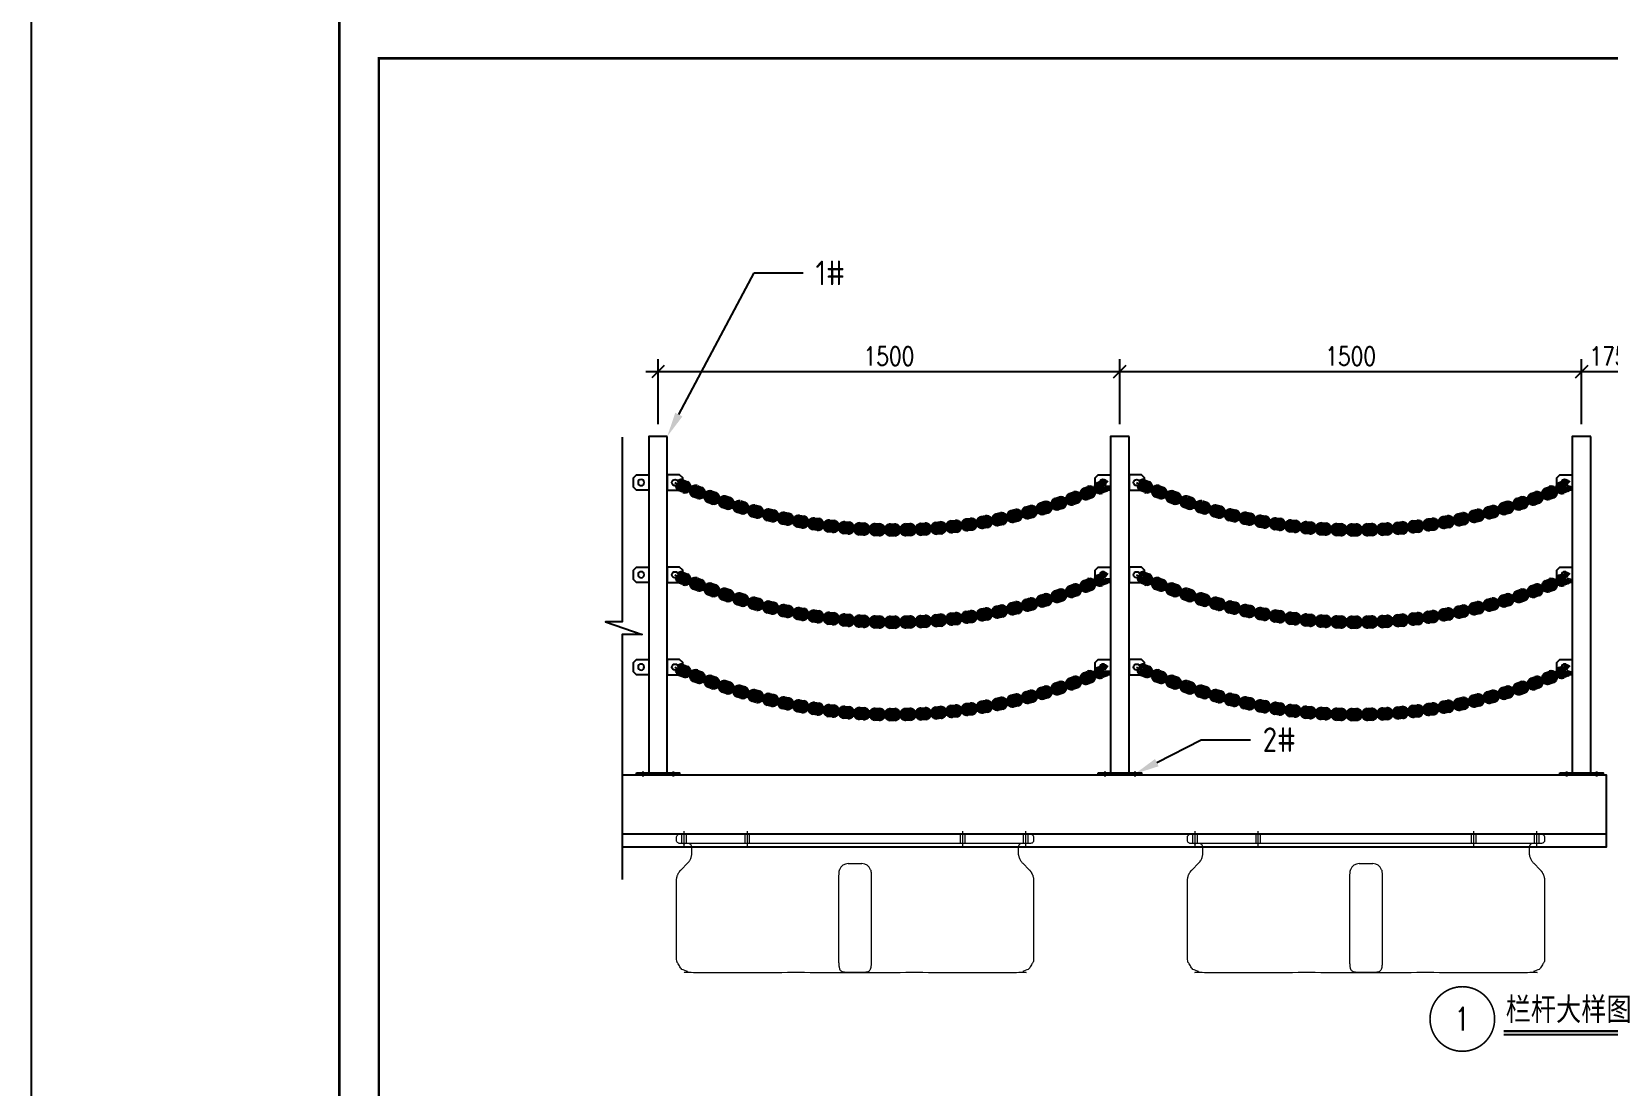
# Model space of a CAD drawing. Extents: x 8238 to 123366, y -35216 to 128109.
# Drawn here: x 8238 to 13361, y -643 to 2785 of the extents above; entities that cross this region are included whole.
import ezdxf
from ezdxf import colors
from ezdxf.entities.mleader import LeaderData, LeaderLine
from ezdxf.enums import TextEntityAlignment as Align
from ezdxf.math import Vec2, Vec3

# ---------------------------------------------------------------- set-up
doc = ezdxf.new("R2010")
doc.units = 0
doc.header["$LTSCALE"] = 1000
doc.header["$MEASUREMENT"] = 0
doc.linetypes.add('CENTER', pattern=[2, 1.25, -0.25, 0.25, -0.25])
doc.linetypes.add('HIDDEN', pattern=[0.375, 0.25, -0.125])
doc.layers.add('CAXA0', color=7, linetype='Continuous', lineweight=70)
doc.layers.add('浮箱', color=160, linetype='Continuous', lineweight=20)
doc.layers.add('hjh350-1200', color=170, linetype='Continuous')
doc.layers.add('连接端梁', color=130, linetype='Continuous')
doc.styles.add('HZTXT', font='txtw.shx', dxfattribs={"width": 0.8, "bigfont": 'hztxtw.shx'})
doc.styles.get("Standard").update_dxf_attribs({"font": 'gbenor.shx', "bigfont": 'gbcbig.shx'})
doc.styles.add('工程字体', font='', dxfattribs={"width": 0.8})
doc.styles.get('工程字体').set_extended_font_data('SimSun')
doc.dimstyles.new('DIM-20', dxfattribs={"dimscale": 20, "dimtxt": 3, "dimasz": 2, "dimexe": 2, "dimexo": 2, "dimgap": 1, "dimtad": 1, "dimdec": 1, "dimdsep": 46, "dimtxsty": 'HZTXT', "dimblk": 'OBLIQUE', "dimcen": 0, "dimdle": 2, "dimclrd": 9, "dimclre": 9, "dimclrt": 6, "dimadec": 1, "dimazin": 0, "dimtfac": 1, "dimtdec": 1, "dimtix": 1, "dimtofl": 0, "dimtmove": 2, "dimatfit": 3, "dimldrblk": 'OBLIQUE', "dimfxl": 15, "dimtolj": 1, "dimtzin": 0, "dimarcsym": 1})

# ---------------------------------------------------------------- blocks, each defined once
blk = doc.blocks.new('*U120')
blk.add_line((0, 0), (28.94, 0))
at = {"const_width": 0.5}
blk.add_lwpolyline([(0, 0.75), (28.94, 0.75)], dxfattribs=at)
at = {"style": '工程字体', "width": 0.8}
blk.add_attdef('图名标注', (0.42, 3), '', height=5, dxfattribs=at)
at = {"style": '工程字体', "width": 0.8, "flags": 8}
blk.add_attdef('1:1', (30.94, 0), '', height=3, dxfattribs=at)
at = {"color": 6}
blk.add_wipeout([(-11.72, 9.81), (-11.13, 10.04), (-10.53, 10.2), (-9.91, 10.31), (-9.29, 10.37), (-8.66, 10.37), (-8.03, 10.31), (-7.41, 10.2), (-6.81, 10.04), (-6.22, 9.81), (-5.65, 9.54), (-5.12, 9.22), (-4.61, 8.85), (-4.13, 8.44), (-3.7, 7.98), (-3.31, 7.49), (-2.96, 6.97), (-2.67, 6.42), (-2.42, 5.84), (-2.22, 5.24), (-2.08, 4.63), (-2, 4.01), (-1.97, 3.38), (-2, 2.75), (-2, 2.75), (-2.08, 2.13), (-2.22, 1.52), (-2.42, 0.92), (-2.67, 0.34), (-2.96, -0.21), (-3.31, -0.74), (-3.7, -1.23), (-4.13, -1.68), (-4.61, -2.09), (-5.12, -2.46), (-5.65, -2.79), (-6.22, -3.06), (-6.81, -3.28), (-7.41, -3.45), (-8.03, -3.56), (-8.66, -3.62), (-9.29, -3.62), (-9.91, -3.56), (-10.53, -3.45), (-11.13, -3.28), (-11.72, -3.06), (-11.72, -3.06), (-12.29, -2.79), (-12.83, -2.46), (-13.34, -2.09), (-13.81, -1.68), (-14.24, -1.23), (-14.63, -0.74), (-14.98, -0.21), (-15.28, 0.34), (-15.53, 0.92), (-15.72, 1.52), (-15.86, 2.13), (-15.94, 2.75), (-15.97, 3.38), (-15.94, 4.01), (-15.86, 4.63), (-15.72, 5.24), (-15.53, 5.84), (-15.28, 6.42), (-14.98, 6.97), (-14.63, 7.49), (-14.24, 7.98), (-13.81, 8.44), (-13.34, 8.85), (-12.83, 9.22), (-12.29, 9.54)], dxfattribs=at)
at = {"color": 6, "lineweight": -3, "const_width": 0.35}
blk.add_lwpolyline([(-15.97, 3.36, 1), (-1.97, 3.36, 1)], format="xyb", close=True, dxfattribs=at)
at = {"style": 'HZTXT', "width": 0.766, "flags": 8}
blk.add_attdef('2', text='', height=5, dxfattribs=at).set_placement((-9, 3.38), align=Align.MIDDLE)
blk = doc.blocks.new('*U136')
blk.add_lwpolyline([(-25, 25), (-25, -25), (15, -25), (25, -15), (25, 15), (15, 25), (-25, 25)])
blk.add_circle((0, 0), 10)
blk = doc.blocks.new('*U137')
at = {"color": 0, "linetype": 'ByBlock', "lineweight": -2, "transparency": 16777216}
for p in [(0, 600), (0, 300), (0, 0)]:
    blk.add_blockref('*U136', p, dxfattribs=at)
blk = doc.blocks.new('*U134')
blk.add_lwpolyline([(-25, 25), (-25, -25), (15, -25), (25, -15), (25, 15), (15, 25), (-25, 25)])
blk.add_circle((0, 0), 10)
blk = doc.blocks.new('*U135')
at = {"color": 0, "linetype": 'ByBlock', "lineweight": -2, "transparency": 16777216}
for p in [(0, 600), (0, 300), (0, 0)]:
    blk.add_blockref('*U134', p, dxfattribs=at)
blk = doc.blocks.new('LG-LZ')
at = {"color": 7}
for points in [[(1136941, 2514483.9), (1137081, 2514483.9), (1137081, 2514477.9), (1136941, 2514477.9), (1136941, 2514483.9)], [(1136955, 2514483.9), (1136955, 2514477.9)], [(1136962, 2514488.9), (1136962, 2514472.9)], [(1136969, 2514483.9), (1136969, 2514477.9)], [(1137053, 2514483.9), (1137053, 2514477.9)], [(1137060, 2514488.9), (1137060, 2514472.9)], [(1137067, 2514483.9), (1137067, 2514477.9)]]:
    blk.add_lwpolyline(points, dxfattribs=at)
at = {"layer": 'hjh350-1200', "color": 6}
blk.add_lwpolyline([(1137041, 2515577.9), (1136981, 2515577.9), (1136981, 2514483.9), (1137041, 2514483.9)], close=True, dxfattribs=at)
at = {"xscale": -1}
blk.add_blockref('*U135', (1136956, 2514827.9), dxfattribs=at)
blk.add_blockref('*U137', (1137066, 2514827.9))
blk = doc.blocks.new('*U473')
at = {"layer": 'CAXA0'}
for p, q in [((22.9, 13.8), (36.3, 14)), ((36.4, 6), (23.1, 5.8)), ((72.4, 15.8), (85.7, 16.6)), ((86.1, 8.6), (72.8, 7.8)), ((36.6, -4.6), (23.2, -4.8)), ((36.7, -12.6), (23.4, -12.8)), ((86.7, -2.1), (73.4, -2.8)), ((87.1, -10.1), (73.8, -10.8))]:
    blk.add_line(p, q, dxfattribs=at)
blk.add_lwpolyline([(71.5, 6.4), (39.6, 4.7, 1), (39.8, -3.3), (72, -1.6, 1), (71.5, 6.4)], format="xyb", dxfattribs=at)
for centre, radius, start, end in [((23.2, 0.5), 13.3, 90.9188, 163.4612), ((23.2, 0.5), 5.33, 90.9188, 132.3284), ((36.5, 0.7), 13.3, 19.6243, 90.9188), ((36.5, 0.7), 13.3, 19.6243, 90.9188), ((36.5, 0.7), 5.33, 49.5092, 90.9188), ((36.5, 0.7), 5.33, 49.5092, 90.9188), ((73.1, 2.5), 13.3, 93.1606, 165.703), ((73.1, 2.5), 5.33, 93.1606, 134.5702), ((86.4, 3.3), 13.3, 20.6182, 93.1606), ((86.4, 3.3), 13.3, 20.6182, 93.1606), ((86.4, 3.3), 5.33, 51.751, 93.1606), ((86.4, 3.3), 5.33, 51.751, 93.1606), ((23.2, 0.5), 13.3, 198.3764, 270.9188), ((23.2, 0.5), 5.33, 229.5092, 270.9188), ((36.5, 0.7), 5.33, 270.9188, 312.3284), ((36.5, 0.7), 5.33, 270.9188, 312.3284), ((36.5, 0.7), 13.3, 270.9188, 344.7109), ((36.5, 0.7), 13.3, 270.9188, 344.7109), ((73.1, 2.5), 13.3, 200.6182, 273.1606), ((73.1, 2.5), 5.33, 231.751, 273.1606), ((86.4, 3.3), 5.33, 273.1606, 314.5702), ((86.4, 3.3), 5.33, 273.1606, 314.5702), ((86.4, 3.3), 13.3, 273.1606, 345.703), ((86.4, 3.3), 13.3, 273.1606, 345.703)]:
    blk.add_arc(centre, radius, start, end, dxfattribs=at)
blk = doc.blocks.new('*U474')
at = {"color": 0, "linetype": 'ByBlock', "lineweight": -2, "transparency": 16777216}
for p, rotation in [((1134402.8, 2514790), 22.48390603483395), ((1133087.5, 2514792.3), 337.3196608943006), ((1133133.9, 2514773.7), 338.9924107143205), ((1134261.9, 2514738.8), 17.46565657477529), ((1134309.3, 2514754.5), 19.13840639479485), ((1134356.3, 2514771.6), 20.8111562148144), ((1133180.8, 2514756.4), 340.6651605343401), ((1133228.2, 2514740.6), 342.3379103543596), ((1133276.1, 2514726.1), 344.0106601743796), ((1134117, 2514700.1), 12.44740711471662), ((1134165.6, 2514711.6), 14.12015693473617), ((1134213.9, 2514724.5), 15.79290675475594), ((1133324.3, 2514713), 345.6834099943995), ((1133373, 2514701.4), 347.3561598144195), ((1133421.9, 2514691.1), 349.0289096344392), ((1133471.1, 2514682.3), 350.701659454459), ((1133520.6, 2514675), 352.374409274479), ((1133570.2, 2514669.1), 354.047159094499), ((1133819.9, 2514661.3), 2.410908194597671), ((1133869.8, 2514664.2), 4.083658014617702), ((1133919.6, 2514668.5), 5.756407834637476), ((1133969.3, 2514674.2), 7.429157654657272), ((1134018.8, 2514681.4), 9.101907474677274), ((1134068, 2514690), 10.77465729469707), ((1133620, 2514664.6), 355.7199089145188), ((1133669.9, 2514661.6), 357.3926587345386), ((1133719.9, 2514660.1), 359.0654085545586), ((1133769.9, 2514660), 0.7381583745778378)]:
    blk.add_blockref('*U473', p, dxfattribs=dict(at, rotation=rotation))
blk = doc.blocks.new('*U477')
at = {"layer": 'CAXA0'}
for p, q in [((22.9, 13.8), (36.3, 14)), ((36.4, 6), (23.1, 5.8)), ((72.4, 15.8), (85.7, 16.6)), ((86.1, 8.6), (72.8, 7.8)), ((36.6, -4.6), (23.2, -4.8)), ((36.7, -12.6), (23.4, -12.8)), ((86.7, -2.1), (73.4, -2.8)), ((87.1, -10.1), (73.8, -10.8))]:
    blk.add_line(p, q, dxfattribs=at)
blk.add_lwpolyline([(71.5, 6.4), (39.6, 4.7, 1), (39.8, -3.3), (72, -1.6, 1), (71.5, 6.4)], format="xyb", dxfattribs=at)
for centre, radius, start, end in [((23.2, 0.5), 13.3, 90.9188, 163.4612), ((23.2, 0.5), 5.33, 90.9188, 132.3284), ((36.5, 0.7), 13.3, 19.6243, 90.9188), ((36.5, 0.7), 13.3, 19.6243, 90.9188), ((36.5, 0.7), 5.33, 49.5092, 90.9188), ((36.5, 0.7), 5.33, 49.5092, 90.9188), ((73.1, 2.5), 13.3, 93.1606, 165.703), ((73.1, 2.5), 5.33, 93.1606, 134.5702), ((86.4, 3.3), 13.3, 20.6182, 93.1606), ((86.4, 3.3), 13.3, 20.6182, 93.1606), ((86.4, 3.3), 5.33, 51.751, 93.1606), ((86.4, 3.3), 5.33, 51.751, 93.1606), ((23.2, 0.5), 13.3, 198.3764, 270.9188), ((23.2, 0.5), 5.33, 229.5092, 270.9188), ((36.5, 0.7), 5.33, 270.9188, 312.3284), ((36.5, 0.7), 5.33, 270.9188, 312.3284), ((36.5, 0.7), 13.3, 270.9188, 344.7109), ((36.5, 0.7), 13.3, 270.9188, 344.7109), ((73.1, 2.5), 13.3, 200.6182, 273.1606), ((73.1, 2.5), 5.33, 231.751, 273.1606), ((86.4, 3.3), 5.33, 273.1606, 314.5702), ((86.4, 3.3), 5.33, 273.1606, 314.5702), ((86.4, 3.3), 13.3, 273.1606, 345.703), ((86.4, 3.3), 13.3, 273.1606, 345.703)]:
    blk.add_arc(centre, radius, start, end, dxfattribs=at)
blk = doc.blocks.new('*U478')
at = {"color": 0, "linetype": 'ByBlock', "lineweight": -2, "transparency": 16777216}
for p, rotation in [((1134402.9, 2514789.7), 22.44412300128936), ((1133087.5, 2514792.3), 337.3328809634602), ((1133133.9, 2514773.7), 339.0036677056019), ((1134261.9, 2514738.6), 17.43176277486454), ((1134309.4, 2514754.2), 19.10254951700604), ((1134356.4, 2514771.3), 20.77333625914769), ((1133180.8, 2514756.4), 340.6744544477436), ((1133228.2, 2514740.6), 342.3452411898857), ((1133276.1, 2514726.1), 344.0160279320277), ((1134117, 2514700), 12.41940254843954), ((1134165.7, 2514711.4), 14.09018929058124), ((1134214, 2514724.3), 15.76097603272291), ((1133324.4, 2514713.1), 345.6868146741697), ((1133373, 2514701.4), 347.3576014163115), ((1133421.9, 2514691.2), 349.0283881584534), ((1133471.1, 2514682.4), 350.6991749005951), ((1133520.6, 2514675), 352.3699616427371), ((1133570.2, 2514669.1), 354.0407483848791), ((1133819.9, 2514661.3), 2.394682095588288), ((1133869.8, 2514664.1), 4.065468837730066), ((1133919.6, 2514668.4), 5.736255579871536), ((1133969.3, 2514674.1), 7.407042322013218), ((1134018.8, 2514681.3), 9.077829064155344), ((1134068, 2514689.9), 10.74861580629766), ((1133620, 2514664.6), 355.711535127021), ((1133669.9, 2514661.6), 357.3823218691628), ((1133719.9, 2514660.1), 359.0531086113044), ((1133769.9, 2514660), 0.7238953534464116)]:
    blk.add_blockref('*U477', p, dxfattribs=dict(at, rotation=rotation))
blk = doc.blocks.new('*U479')
at = {"layer": 'CAXA0'}
for p, q in [((22.9, 13.8), (36.3, 14)), ((36.4, 6), (23.1, 5.8)), ((72.4, 15.8), (85.7, 16.6)), ((86.1, 8.6), (72.8, 7.8)), ((36.6, -4.6), (23.2, -4.8)), ((36.7, -12.6), (23.4, -12.8)), ((86.7, -2.1), (73.4, -2.8)), ((87.1, -10.1), (73.8, -10.8))]:
    blk.add_line(p, q, dxfattribs=at)
blk.add_lwpolyline([(71.5, 6.4), (39.6, 4.7, 1), (39.8, -3.3), (72, -1.6, 1), (71.5, 6.4)], format="xyb", dxfattribs=at)
for centre, radius, start, end in [((23.2, 0.5), 13.3, 90.9188, 163.4612), ((23.2, 0.5), 5.33, 90.9188, 132.3284), ((36.5, 0.7), 13.3, 19.6243, 90.9188), ((36.5, 0.7), 13.3, 19.6243, 90.9188), ((36.5, 0.7), 5.33, 49.5092, 90.9188), ((36.5, 0.7), 5.33, 49.5092, 90.9188), ((73.1, 2.5), 13.3, 93.1606, 165.703), ((73.1, 2.5), 5.33, 93.1606, 134.5702), ((86.4, 3.3), 13.3, 20.6182, 93.1606), ((86.4, 3.3), 13.3, 20.6182, 93.1606), ((86.4, 3.3), 5.33, 51.751, 93.1606), ((86.4, 3.3), 5.33, 51.751, 93.1606), ((23.2, 0.5), 13.3, 198.3764, 270.9188), ((23.2, 0.5), 5.33, 229.5092, 270.9188), ((36.5, 0.7), 5.33, 270.9188, 312.3284), ((36.5, 0.7), 5.33, 270.9188, 312.3284), ((36.5, 0.7), 13.3, 270.9188, 344.7109), ((36.5, 0.7), 13.3, 270.9188, 344.7109), ((73.1, 2.5), 13.3, 200.6182, 273.1606), ((73.1, 2.5), 5.33, 231.751, 273.1606), ((86.4, 3.3), 5.33, 273.1606, 314.5702), ((86.4, 3.3), 5.33, 273.1606, 314.5702), ((86.4, 3.3), 13.3, 273.1606, 345.703), ((86.4, 3.3), 13.3, 273.1606, 345.703)]:
    blk.add_arc(centre, radius, start, end, dxfattribs=at)
blk = doc.blocks.new('*U480')
at = {"color": 0, "linetype": 'ByBlock', "lineweight": -2, "transparency": 16777216}
for p, rotation in [((1134402.9, 2514789.7), 22.44412300134389), ((1133087.5, 2514792.3), 337.3328809634602), ((1133133.9, 2514773.7), 339.0036677056041), ((1134261.9, 2514738.6), 17.43176277491147), ((1134309.4, 2514754.2), 19.10254951705531), ((1134356.4, 2514771.3), 20.77333625919961), ((1133180.8, 2514756.4), 340.6744544477477), ((1133228.2, 2514740.6), 342.3452411898915), ((1133276.1, 2514726.1), 344.0160279320354), ((1134117, 2514700), 12.41940254848057), ((1134165.7, 2514711.4), 14.0901892906242), ((1134214, 2514724.3), 15.76097603276785), ((1133324.4, 2514713.1), 345.6868146741793), ((1133373, 2514701.4), 347.3576014163232), ((1133421.9, 2514691.2), 349.0283881584667), ((1133471.1, 2514682.4), 350.6991749006104), ((1133520.6, 2514675), 352.3699616427544), ((1133570.2, 2514669.1), 354.0407483848983), ((1133819.9, 2514661.3), 2.394682095616606), ((1133869.8, 2514664.1), 4.065468837760482), ((1133919.6, 2514668.4), 5.736255579904885), ((1133969.3, 2514674.1), 7.407042322048842), ((1134018.8, 2514681.3), 9.077829064192636), ((1134068, 2514689.9), 10.74861580633672), ((1133620, 2514664.6), 355.7115351270423), ((1133669.9, 2514661.6), 357.382321869186), ((1133719.9, 2514660.1), 359.0531086113298), ((1133769.9, 2514660), 0.7238953534725933)]:
    blk.add_blockref('*U479', p, dxfattribs=dict(at, rotation=rotation))
blk = doc.blocks.new('*U139')
blk.add_lwpolyline([(-25, 25), (-25, -25), (15, -25), (25, -15), (25, 15), (15, 25), (-25, 25)])
blk.add_circle((0, 0), 10)
blk = doc.blocks.new('*U140')
at = {"color": 0, "linetype": 'ByBlock', "lineweight": -2, "transparency": 16777216}
for p in [(0, 600), (0, 300), (0, 0)]:
    blk.add_blockref('*U139', p, dxfattribs=at)
blk = doc.blocks.new('LG-DB-LZ')
at = {"color": 7}
for points in [[(1142793, 2514483.9), (1142933, 2514483.9), (1142933, 2514477.9), (1142793, 2514477.9), (1142793, 2514483.9)], [(1142807, 2514483.9), (1142807, 2514477.9)], [(1142814, 2514488.9), (1142814, 2514472.9)], [(1142821, 2514483.9), (1142821, 2514477.9)], [(1142905, 2514483.9), (1142905, 2514477.9)], [(1142912, 2514488.9), (1142912, 2514472.9)], [(1142919, 2514483.9), (1142919, 2514477.9)]]:
    blk.add_lwpolyline(points, dxfattribs=at)
at = {"layer": 'hjh350-1200', "color": 6}
blk.add_lwpolyline([(1142893, 2515577.9), (1142833, 2515577.9), (1142833, 2514483.9), (1142893, 2514483.9)], close=True, dxfattribs=at)
at = {"xscale": -1}
blk.add_blockref('*U140', (1142808, 2514827.9), dxfattribs=at)
blk = doc.blocks.new('1560x1160x450C')
at = {"layer": '浮箱', "color": 1, "linetype": 'HIDDEN', "ltscale": 9.144}
for p, q in [((17.6, 420), (17.6, 450)), ((32.6, 420), (32.6, 450)), ((222.6, 420), (222.6, 450)), ((237.6, 420), (237.6, 450)), ((922.6, 420), (922.6, 450)), ((937.6, 420), (937.6, 450)), ((1127.6, 420), (1127.6, 450)), ((1142.6, 420), (1142.6, 450))]:
    blk.add_line(p, q, dxfattribs=at)
at = {"layer": '浮箱', "color": 1, "linetype": 'CENTER', "ltscale": 6.096}
for p, q in [((25.1, 410), (25.1, 460)), ((230.1, 410), (230.1, 460)), ((930.1, 410), (930.1, 460)), ((1135.1, 410), (1135.1, 460))]:
    blk.add_line(p, q, dxfattribs=at)
at = {"layer": '浮箱', "color": 180, "linetype": 'Continuous'}
for p, q in [((14.8, 334.6), (35.5, 355.4)), ((557.8, 354.4), (602.4, 354.4)), ((1124.8, 355.4), (1145.5, 334.6)), ((527.4, 50), (527.4, 299.3)), ((632.8, 299.3), (632.8, 50)), ((0, 95.5), (0.1, 95.5)), ((0.1, 92.4), (0, 92.4)), ((0, 87.9), (0.1, 87.9)), ((602.4, 0.5), (557.8, 0.5))]:
    blk.add_line(p, q, dxfattribs=at)
blk.add_lwpolyline([(50.1, 390.7), (50.1, 408, 0.414214), (38.1, 420)], format="xyb", dxfattribs=at)
for centre, start, end in [((557.8, 324.4), 90, 160.019), ((602.4, 324.4), 19.981, 90)]:
    blk.add_arc(centre, 30, start, end, dxfattribs=at)
for points, weights, knots in [([(1122.1, 420), (580.1, 420), (38.1, 420), (24.1, 420), (10.1, 420), (0.1, 420), (0.1, 430), (0.1, 435), (0.1, 440), (0.1, 450), (10.1, 450), (30.1, 450), (50.1, 450), (580.1, 450), (1110.1, 450), (1130.1, 450), (1150.1, 450), (1160.1, 450), (1160.1, 440), (1160.1, 435), (1160.1, 430), (1160.1, 420), (1150.1, 420), (1136.1, 420), (1122.1, 420), (1110.1, 420), (1110.1, 408), (1110.1, 399.4), (1110.1, 390.7)], [1, 1, 1, 1, 1, 0.707106781187, 1, 1, 1, 0.707106781187, 1, 1, 1, 1, 1, 1, 1, 0.707106781187, 1, 1, 1, 0.707106781187, 1, 1, 1, 0.707106781187, 1, 1, 1], [0, 0, 0, 1, 1, 2, 2, 3.570796, 3.570796, 4.570796, 4.570796, 6.141593, 6.141593, 7.141593, 7.141593, 8.141593, 8.141593, 9.141593, 9.141593, 10.712389, 10.712389, 11.712389, 11.712389, 13.283185, 13.283185, 14.283185, 14.283185, 15.853982, 15.853982, 16.853982, 16.853982, 16.853982]), ([(1145.5, 334.6), (1160.1, 320), (1160.1, 299.3), (1160.1, 174.6), (1160.1, 50), (1160.1, 0), (1110.1, 0), (580.1, 0), (50.1, 0), (0.1, 0), (0.1, 50), (0.1, 174.6), (0.1, 299.3), (0.1, 320), (14.8, 334.6)], [1, 0.923879532511, 1, 1, 1, 0.707106781187, 1, 1, 1, 0.707106781187, 1, 1, 1, 0.923879532511, 1], [0, 0, 0, 0.785398, 0.785398, 1.785398, 1.785398, 3.356194, 3.356194, 4.356194, 4.356194, 5.926991, 5.926991, 6.926991, 6.926991, 7.712389, 7.712389, 7.712389])]:
    blk.add_rational_spline(points, weights, degree=2, knots=knots, dxfattribs=at)
for points, knots in [([(35.5, 355.4), (36.2, 356.1), (37.7, 357.7), (39.8, 360.2), (42.8, 364.4), (45.7, 369.5), (48, 376), (49.1, 380.3), (49.7, 384.1), (50.1, 387.4), (50.1, 389.6), (50.1, 390.7)], [0, 0, 0, 0, 0.111111, 0.215175, 0.312349, 0.577796, 0.694932, 0.801882, 0.869831, 0.935528, 1, 1, 1, 1]), ([(1110.1, 390.7), (1110.1, 389.9), (1110.2, 388.2), (1110.3, 385.8), (1110.6, 383.3), (1111.2, 380.1), (1112.3, 376), (1114.6, 369.5), (1117.8, 363.9), (1121.5, 358.8), (1123.6, 356.5), (1124.8, 355.4)], [0, 0, 0, 0, 0.048299, 0.097136, 0.146958, 0.198184, 0.305132, 0.422267, 0.687709, 0.836011, 1, 1, 1, 1]), ([(527.4, 299.3), (527.4, 300.4), (527.4, 302.6), (527.5, 305.9), (527.5, 309.2), (527.6, 312.4), (527.7, 315.6), (527.9, 318.8), (528, 321.9), (528.2, 323.9), (528.2, 324.9)], [0, 0, 0, 0, 0.122219, 0.245218, 0.369005, 0.493587, 0.61897, 0.745163, 0.87217, 1, 1, 1, 1]), ([(528.2, 324.9), (528.3, 325.8), (528.4, 327.6), (528.7, 330.1), (529.1, 332.4), (529.5, 333.9), (529.6, 334.6)], [0, 0, 0, 0, 0.259247, 0.499984, 0.755295, 1, 1, 1, 1]), ([(630.6, 334.6), (630.8, 333.9), (631.1, 332.4), (631.5, 330.1), (631.8, 327.6), (631.9, 325.8), (632, 324.9)], [0, 0, 0, 0, 0.244698, 0.500016, 0.740745, 1, 1, 1, 1]), ([(632, 324.9), (632.1, 323.9), (632.2, 321.9), (632.4, 318.8), (632.5, 315.6), (632.6, 312.4), (632.7, 309.2), (632.8, 305.9), (632.8, 302.6), (632.8, 300.4), (632.8, 299.3)], [0, 0, 0, 0, 0.12783, 0.254837, 0.38103, 0.506413, 0.630995, 0.754782, 0.877781, 1, 1, 1, 1]), ([(43, 0.5), (43, 0.5), (43, 0.5), (42.8, 0.5), (42.5, 0.6), (42.2, 0.6), (42.2, 0.6), (42.1, 0.6)], [0, 0, 0, 0, 0.054271, 0.054271, 0.93831, 0.93831, 1, 1, 1, 1]), ([(528.2, 24.4), (528.2, 25.4), (528, 27.4), (527.9, 30.5), (527.7, 33.7), (527.6, 36.9), (527.5, 40.1), (527.5, 43.4), (527.4, 46.7), (527.4, 48.9), (527.4, 50)], [0, 0, 0, 0, 0.12783, 0.254837, 0.38103, 0.506413, 0.630995, 0.754782, 0.877781, 1, 1, 1, 1]), ([(557.8, 0.5), (557.2, 0.5), (556, 0.5), (554.2, 0.6), (552.4, 0.6), (550, 0.7), (547.2, 1), (543.1, 1.5), (538.7, 2.7), (534.8, 5.1), (531.9, 8.5), (530, 12.8), (528.8, 18.1), (528.4, 22.2), (528.2, 24.4)], [0, 0, 0, 0, 0.031209, 0.062393, 0.093792, 0.12564, 0.187504, 0.251378, 0.371495, 0.500802, 0.620125, 0.750264, 0.867177, 1, 1, 1, 1]), ([(632, 24.4), (631.9, 23.5), (631.8, 21.7), (631.5, 19.2), (631.1, 17), (630.7, 15), (629.9, 12), (628.4, 8.5), (625.5, 5.1), (621.5, 2.7), (617.1, 1.5), (613.1, 1), (609.7, 0.7), (606.1, 0.5), (603.6, 0.5), (602.4, 0.5)], [0, 0, 0, 0, 0.055187, 0.107762, 0.157763, 0.205231, 0.250218, 0.380384, 0.499766, 0.628925, 0.748948, 0.812136, 0.874399, 0.938073, 1, 1, 1, 1]), ([(632.8, 50), (632.8, 48.9), (632.8, 46.7), (632.8, 43.4), (632.7, 40.1), (632.6, 36.9), (632.5, 33.7), (632.4, 30.5), (632.2, 27.4), (632.1, 25.4), (632, 24.4)], [0, 0, 0, 0, 0.122219, 0.245218, 0.369005, 0.493587, 0.61897, 0.745163, 0.87217, 1, 1, 1, 1])]:
    blk.add_open_spline(points, degree=3, knots=knots, dxfattribs=at)
blk.add_open_spline([(39.6, 1.1), (38.4, 1.4), (37, 1.7), (35.6, 2.1)], degree=3, dxfattribs=at)
blk = doc.blocks.new('_Oblique')
at = {"color": 0, "linetype": 'ByBlock', "lineweight": -2}
blk.add_line((-0.5, -0.5), (0.5, 0.5), dxfattribs=at)
blk = doc.blocks.new('*D561')
at = {"color": 9, "lineweight": -2, "transparency": 16777216}
for p, q in [((11773.9, 1509.4), (11773.9, 1719.8)), ((13273.9, 1509.4), (13273.9, 1719.8)), ((11733.9, 1679.8), (13313.9, 1679.8))]:
    blk.add_line(p, q, dxfattribs=at)
at = {"layer": 'Defpoints', "color": 0, "transparency": 16777216}
for p in [(13273.9, 1679.8), (11773.9, 1469.4), (13273.9, 1469.4)]:
    blk.add_point(p, dxfattribs=at)
at = {"color": 9, "lineweight": -2, "transparency": 16777216, "xscale": 40, "yscale": 40, "zscale": 40, "rotation": 180}
blk.add_blockref('_Oblique', (11773.9, 1679.8), dxfattribs=at)
at = {"color": 9, "lineweight": -2, "transparency": 16777216, "xscale": 40, "yscale": 40, "zscale": 40}
blk.add_blockref('_Oblique', (13273.9, 1679.8), dxfattribs=at)
at = {"color": 6, "transparency": 16777216, "insert": (12523.9, 1729.8), "char_height": 60, "attachment_point": 5, "style": 'HZTXT'}
blk.add_mtext('\\A1;1500', dxfattribs=at)
blk = doc.blocks.new('*D499')
at = {"color": 9, "lineweight": -2, "transparency": 16777216}
for p, q in [((13273.9, 1509.4), (13273.9, 1719.8)), ((13448.9, 1509.4), (13448.9, 1719.8)), ((13233.9, 1679.8), (13488.9, 1679.8))]:
    blk.add_line(p, q, dxfattribs=at)
at = {"layer": 'Defpoints', "color": 0, "transparency": 16777216}
for p in [(13448.9, 1679.8), (13273.9, 1469.4), (13448.9, 1469.4)]:
    blk.add_point(p, dxfattribs=at)
at = {"color": 9, "lineweight": -2, "transparency": 16777216, "xscale": 40, "yscale": 40, "zscale": 40, "rotation": 180}
blk.add_blockref('_Oblique', (13273.9, 1679.8), dxfattribs=at)
at = {"color": 9, "lineweight": -2, "transparency": 16777216, "xscale": 40, "yscale": 40, "zscale": 40}
blk.add_blockref('_Oblique', (13448.9, 1679.8), dxfattribs=at)
at = {"color": 6, "transparency": 16777216, "insert": (13361.4, 1729.8), "char_height": 60, "attachment_point": 5, "style": 'HZTXT'}
blk.add_mtext('\\A1;175', dxfattribs=at)
blk = doc.blocks.new('*D500')
at = {"color": 9, "lineweight": -2, "transparency": 16777216}
for p, q in [((10273.8, 1509.4), (10273.8, 1719.8)), ((11773.9, 1509.4), (11773.9, 1719.8)), ((10233.8, 1679.8), (11813.9, 1679.8))]:
    blk.add_line(p, q, dxfattribs=at)
at = {"layer": 'Defpoints', "color": 0, "transparency": 16777216}
for p in [(11773.9, 1679.8), (10273.8, 1469.4), (11773.9, 1469.4)]:
    blk.add_point(p, dxfattribs=at)
at = {"color": 9, "lineweight": -2, "transparency": 16777216, "xscale": 40, "yscale": 40, "zscale": 40, "rotation": 180}
blk.add_blockref('_Oblique', (10273.8, 1679.8), dxfattribs=at)
at = {"color": 9, "lineweight": -2, "transparency": 16777216, "xscale": 40, "yscale": 40, "zscale": 40}
blk.add_blockref('_Oblique', (11773.9, 1679.8), dxfattribs=at)
at = {"color": 6, "transparency": 16777216, "insert": (11023.8, 1729.8), "char_height": 60, "attachment_point": 5, "style": 'HZTXT'}
blk.add_mtext('\\A1;1500', dxfattribs=at)
blk = doc.blocks.new('*U486')
at = {"layer": 'CAXA0'}
for p, q in [((22.9, 13.8), (36.3, 14)), ((36.4, 6), (23.1, 5.8)), ((72.4, 15.8), (85.7, 16.6)), ((86.1, 8.6), (72.8, 7.8)), ((36.6, -4.6), (23.2, -4.8)), ((36.7, -12.6), (23.4, -12.8)), ((86.7, -2.1), (73.4, -2.8)), ((87.1, -10.1), (73.8, -10.8))]:
    blk.add_line(p, q, dxfattribs=at)
blk.add_lwpolyline([(71.5, 6.4), (39.6, 4.7, 1), (39.8, -3.3), (72, -1.6, 1), (71.5, 6.4)], format="xyb", dxfattribs=at)
for centre, radius, start, end in [((23.2, 0.5), 13.3, 90.9188, 163.4612), ((23.2, 0.5), 5.33, 90.9188, 132.3284), ((36.5, 0.7), 13.3, 19.6243, 90.9188), ((36.5, 0.7), 13.3, 19.6243, 90.9188), ((36.5, 0.7), 5.33, 49.5092, 90.9188), ((36.5, 0.7), 5.33, 49.5092, 90.9188), ((73.1, 2.5), 13.3, 93.1606, 165.703), ((73.1, 2.5), 5.33, 93.1606, 134.5702), ((86.4, 3.3), 13.3, 20.6182, 93.1606), ((86.4, 3.3), 13.3, 20.6182, 93.1606), ((86.4, 3.3), 5.33, 51.751, 93.1606), ((86.4, 3.3), 5.33, 51.751, 93.1606), ((23.2, 0.5), 13.3, 198.3764, 270.9188), ((23.2, 0.5), 5.33, 229.5092, 270.9188), ((36.5, 0.7), 5.33, 270.9188, 312.3284), ((36.5, 0.7), 5.33, 270.9188, 312.3284), ((36.5, 0.7), 13.3, 270.9188, 344.7109), ((36.5, 0.7), 13.3, 270.9188, 344.7109), ((73.1, 2.5), 13.3, 200.6182, 273.1606), ((73.1, 2.5), 5.33, 231.751, 273.1606), ((86.4, 3.3), 5.33, 273.1606, 314.5702), ((86.4, 3.3), 5.33, 273.1606, 314.5702), ((86.4, 3.3), 13.3, 273.1606, 345.703), ((86.4, 3.3), 13.3, 273.1606, 345.703)]:
    blk.add_arc(centre, radius, start, end, dxfattribs=at)
blk = doc.blocks.new('*U482')
at = {"color": 0, "linetype": 'ByBlock', "lineweight": -2, "transparency": 16777216}
for p, rotation in [((1134402.8, 2514790), 22.48390603483395), ((1133087.5, 2514792.3), 337.3196608943006), ((1133133.9, 2514773.7), 338.9924107143205), ((1134261.9, 2514738.8), 17.46565657477529), ((1134309.3, 2514754.5), 19.13840639479485), ((1134356.3, 2514771.6), 20.8111562148144), ((1133180.8, 2514756.4), 340.6651605343401), ((1133228.2, 2514740.6), 342.3379103543596), ((1133276.1, 2514726.1), 344.0106601743796), ((1134117, 2514700.1), 12.44740711471662), ((1134165.6, 2514711.6), 14.12015693473617), ((1134213.9, 2514724.5), 15.79290675475594), ((1133324.3, 2514713), 345.6834099943995), ((1133373, 2514701.4), 347.3561598144195), ((1133421.9, 2514691.1), 349.0289096344392), ((1133471.1, 2514682.3), 350.701659454459), ((1133520.6, 2514675), 352.374409274479), ((1133570.2, 2514669.1), 354.047159094499), ((1133819.9, 2514661.3), 2.410908194597671), ((1133869.8, 2514664.2), 4.083658014617702), ((1133919.6, 2514668.5), 5.756407834637476), ((1133969.3, 2514674.2), 7.429157654657272), ((1134018.8, 2514681.4), 9.101907474677274), ((1134068, 2514690), 10.77465729469707), ((1133620, 2514664.6), 355.7199089145188), ((1133669.9, 2514661.6), 357.3926587345386), ((1133719.9, 2514660.1), 359.0654085545586), ((1133769.9, 2514660), 0.7381583745778378)]:
    blk.add_blockref('*U486', p, dxfattribs=dict(at, rotation=rotation))
blk = doc.blocks.new('*U483')
at = {"layer": 'CAXA0'}
for p, q in [((22.9, 13.8), (36.3, 14)), ((36.4, 6), (23.1, 5.8)), ((72.4, 15.8), (85.7, 16.6)), ((86.1, 8.6), (72.8, 7.8)), ((36.6, -4.6), (23.2, -4.8)), ((36.7, -12.6), (23.4, -12.8)), ((86.7, -2.1), (73.4, -2.8)), ((87.1, -10.1), (73.8, -10.8))]:
    blk.add_line(p, q, dxfattribs=at)
blk.add_lwpolyline([(71.5, 6.4), (39.6, 4.7, 1), (39.8, -3.3), (72, -1.6, 1), (71.5, 6.4)], format="xyb", dxfattribs=at)
for centre, radius, start, end in [((23.2, 0.5), 13.3, 90.9188, 163.4612), ((23.2, 0.5), 5.33, 90.9188, 132.3284), ((36.5, 0.7), 13.3, 19.6243, 90.9188), ((36.5, 0.7), 13.3, 19.6243, 90.9188), ((36.5, 0.7), 5.33, 49.5092, 90.9188), ((36.5, 0.7), 5.33, 49.5092, 90.9188), ((73.1, 2.5), 13.3, 93.1606, 165.703), ((73.1, 2.5), 5.33, 93.1606, 134.5702), ((86.4, 3.3), 13.3, 20.6182, 93.1606), ((86.4, 3.3), 13.3, 20.6182, 93.1606), ((86.4, 3.3), 5.33, 51.751, 93.1606), ((86.4, 3.3), 5.33, 51.751, 93.1606), ((23.2, 0.5), 13.3, 198.3764, 270.9188), ((23.2, 0.5), 5.33, 229.5092, 270.9188), ((36.5, 0.7), 5.33, 270.9188, 312.3284), ((36.5, 0.7), 5.33, 270.9188, 312.3284), ((36.5, 0.7), 13.3, 270.9188, 344.7109), ((36.5, 0.7), 13.3, 270.9188, 344.7109), ((73.1, 2.5), 13.3, 200.6182, 273.1606), ((73.1, 2.5), 5.33, 231.751, 273.1606), ((86.4, 3.3), 5.33, 273.1606, 314.5702), ((86.4, 3.3), 5.33, 273.1606, 314.5702), ((86.4, 3.3), 13.3, 273.1606, 345.703), ((86.4, 3.3), 13.3, 273.1606, 345.703)]:
    blk.add_arc(centre, radius, start, end, dxfattribs=at)
blk = doc.blocks.new('*U487')
at = {"color": 0, "linetype": 'ByBlock', "lineweight": -2, "transparency": 16777216}
for p, rotation in [((1134402.9, 2514789.7), 22.44412300128936), ((1133087.5, 2514792.3), 337.3328809634602), ((1133133.9, 2514773.7), 339.0036677056019), ((1134261.9, 2514738.6), 17.43176277486454), ((1134309.4, 2514754.2), 19.10254951700604), ((1134356.4, 2514771.3), 20.77333625914769), ((1133180.8, 2514756.4), 340.6744544477436), ((1133228.2, 2514740.6), 342.3452411898857), ((1133276.1, 2514726.1), 344.0160279320277), ((1134117, 2514700), 12.41940254843954), ((1134165.7, 2514711.4), 14.09018929058124), ((1134214, 2514724.3), 15.76097603272291), ((1133324.4, 2514713.1), 345.6868146741697), ((1133373, 2514701.4), 347.3576014163115), ((1133421.9, 2514691.2), 349.0283881584534), ((1133471.1, 2514682.4), 350.6991749005951), ((1133520.6, 2514675), 352.3699616427371), ((1133570.2, 2514669.1), 354.0407483848791), ((1133819.9, 2514661.3), 2.394682095588288), ((1133869.8, 2514664.1), 4.065468837730066), ((1133919.6, 2514668.4), 5.736255579871536), ((1133969.3, 2514674.1), 7.407042322013218), ((1134018.8, 2514681.3), 9.077829064155344), ((1134068, 2514689.9), 10.74861580629766), ((1133620, 2514664.6), 355.711535127021), ((1133669.9, 2514661.6), 357.3823218691628), ((1133719.9, 2514660.1), 359.0531086113044), ((1133769.9, 2514660), 0.7238953534464116)]:
    blk.add_blockref('*U483', p, dxfattribs=dict(at, rotation=rotation))
blk = doc.blocks.new('*U481')
at = {"layer": 'CAXA0'}
for p, q in [((22.9, 13.8), (36.3, 14)), ((36.4, 6), (23.1, 5.8)), ((72.4, 15.8), (85.7, 16.6)), ((86.1, 8.6), (72.8, 7.8)), ((36.6, -4.6), (23.2, -4.8)), ((36.7, -12.6), (23.4, -12.8)), ((86.7, -2.1), (73.4, -2.8)), ((87.1, -10.1), (73.8, -10.8))]:
    blk.add_line(p, q, dxfattribs=at)
blk.add_lwpolyline([(71.5, 6.4), (39.6, 4.7, 1), (39.8, -3.3), (72, -1.6, 1), (71.5, 6.4)], format="xyb", dxfattribs=at)
for centre, radius, start, end in [((23.2, 0.5), 13.3, 90.9188, 163.4612), ((23.2, 0.5), 5.33, 90.9188, 132.3284), ((36.5, 0.7), 13.3, 19.6243, 90.9188), ((36.5, 0.7), 13.3, 19.6243, 90.9188), ((36.5, 0.7), 5.33, 49.5092, 90.9188), ((36.5, 0.7), 5.33, 49.5092, 90.9188), ((73.1, 2.5), 13.3, 93.1606, 165.703), ((73.1, 2.5), 5.33, 93.1606, 134.5702), ((86.4, 3.3), 13.3, 20.6182, 93.1606), ((86.4, 3.3), 13.3, 20.6182, 93.1606), ((86.4, 3.3), 5.33, 51.751, 93.1606), ((86.4, 3.3), 5.33, 51.751, 93.1606), ((23.2, 0.5), 13.3, 198.3764, 270.9188), ((23.2, 0.5), 5.33, 229.5092, 270.9188), ((36.5, 0.7), 5.33, 270.9188, 312.3284), ((36.5, 0.7), 5.33, 270.9188, 312.3284), ((36.5, 0.7), 13.3, 270.9188, 344.7109), ((36.5, 0.7), 13.3, 270.9188, 344.7109), ((73.1, 2.5), 13.3, 200.6182, 273.1606), ((73.1, 2.5), 5.33, 231.751, 273.1606), ((86.4, 3.3), 5.33, 273.1606, 314.5702), ((86.4, 3.3), 5.33, 273.1606, 314.5702), ((86.4, 3.3), 13.3, 273.1606, 345.703), ((86.4, 3.3), 13.3, 273.1606, 345.703)]:
    blk.add_arc(centre, radius, start, end, dxfattribs=at)
blk = doc.blocks.new('*U484')
at = {"color": 0, "linetype": 'ByBlock', "lineweight": -2, "transparency": 16777216}
for p, rotation in [((1134402.9, 2514789.7), 22.44412300134389), ((1133087.5, 2514792.3), 337.3328809634602), ((1133133.9, 2514773.7), 339.0036677056041), ((1134261.9, 2514738.6), 17.43176277491147), ((1134309.4, 2514754.2), 19.10254951705531), ((1134356.4, 2514771.3), 20.77333625919961), ((1133180.8, 2514756.4), 340.6744544477477), ((1133228.2, 2514740.6), 342.3452411898915), ((1133276.1, 2514726.1), 344.0160279320354), ((1134117, 2514700), 12.41940254848057), ((1134165.7, 2514711.4), 14.0901892906242), ((1134214, 2514724.3), 15.76097603276785), ((1133324.4, 2514713.1), 345.6868146741793), ((1133373, 2514701.4), 347.3576014163232), ((1133421.9, 2514691.2), 349.0283881584667), ((1133471.1, 2514682.4), 350.6991749006104), ((1133520.6, 2514675), 352.3699616427544), ((1133570.2, 2514669.1), 354.0407483848983), ((1133819.9, 2514661.3), 2.394682095616606), ((1133869.8, 2514664.1), 4.065468837760482), ((1133919.6, 2514668.4), 5.736255579904885), ((1133969.3, 2514674.1), 7.407042322048842), ((1134018.8, 2514681.3), 9.077829064192636), ((1134068, 2514689.9), 10.74861580633672), ((1133620, 2514664.6), 355.7115351270423), ((1133669.9, 2514661.6), 357.382321869186), ((1133719.9, 2514660.1), 359.0531086113298), ((1133769.9, 2514660), 0.7238953534725933)]:
    blk.add_blockref('*U481', p, dxfattribs=dict(at, rotation=rotation))

msp = doc.modelspace()

# ---------------------------------------------------------------- linework, layer by layer
for points in [[(8238.39, 14108.78), (113822.64, 14108.78), (113822.64, -35215.72), (8238.39, -35215.72)], [(9238.39, 13108.78), (112822.64, 13108.78), (112822.64, -34215.72), (9238.39, -34215.72)]]:
    msp.add_lwpolyline(points, close=True)
for points in [[(10157.11, 1467.29), (10157.11, 866.74), (10102.6, 866.74), (10222.35, 825.33), (10157.63, 825.33), (10157.63, 29.27)], [(10157.63, 369.44), (13353.9, 369.44), (13353.9, 176.44), (10157.63, 176.44)], [(13353.9, 176.44), (13353.9, 134.44), (10157.63, 134.44)]]:
    msp.add_lwpolyline(points)
for centre, radius, start, end in [((11039.43, 2877.26), 1712.62, 245.45195, 291.50957), ((12539.47, 2877.26), 1712.62, 245.45195, 291.50957), ((11039.91, 2579.26), 1714.63, 245.46517, 291.49839), ((12539.95, 2579.26), 1714.63, 245.46517, 291.49839), ((11039.91, 2279.26), 1714.63, 245.46517, 291.49839), ((12539.95, 2279.26), 1714.63, 245.46517, 291.49839)]:
    msp.add_arc(centre, radius, start, end)

# ---------------------------------------------------------------- block references
for name, p in [('LG-LZ', (-1126737.15, -2514108.49)), ('LG-LZ', (-1125237.11, -2514108.49)), ('LG-DB-LZ', (-1129589.07, -2514108.49))]:
    msp.add_blockref(name, p)
at = {"rotation": 358.1322842162513}
for name, p in [('*U474', (-1204119.75, -2475207.21)), ('*U482', (-1202619.7, -2475207.21)), ('*U478', (-1204119.75, -2475507.21)), ('*U487', (-1202619.7, -2475507.21)), ('*U480', (-1204119.75, -2475807.21)), ('*U484', (-1202619.7, -2475807.21))]:
    msp.add_blockref(name, p, dxfattribs=at)
at = {"layer": '浮箱'}
for p in [(10333.77, -273.56), (11993.77, -273.56)]:
    msp.add_blockref('1560x1160x450C', p, dxfattribs=at)

# ---------------------------------------------------------------- dimensions: what is measured, and where the dimension line sits
for base, p1, p2, picture, middle in [((11773.8567, 1679.7772), (10273.8135, 1469.4383), (11773.8567, 1469.4383), '*D500', (11023.8351, 1729.7772)), ((13273.9, 1679.78), (11773.86, 1469.44), (13273.9, 1469.44), '*D561', (12523.88, 1729.78)), ((13448.9, 1679.78), (13273.9, 1469.44), (13448.9, 1469.44), '*D499', (13361.4, 1729.78))]:
    dim = msp.add_linear_dim(base=base, p1=p1, p2=p2, dimstyle='DIM-20')
    dim.commit()
    dim.dimension.update_dxf_attribs({"geometry": picture, "text_midpoint": middle})

# ---------------------------------------------------------------- leaders
ml = msp.add_multileader_mtext('Standard')
ml.set_content('1#', color=256)
ml.set_leader_properties()
ml.build(insert=Vec2(0, 0))
ml.multileader.update_dxf_attribs({"arrow_head_size": 80, "scale": 20})
ctx = ml.context
ctx.base_point, ctx.scale, ctx.char_height, ctx.arrow_head_size, ctx.landing_gap_size, ctx.plane_origin = Vec3(10745.57, 2000.42), 20, 80, 80, 40, Vec3(10303.81, 1469.44)
notes = []
notes.append((ctx, [(0, (1, 1, 0), (10585.57, 2000.42), (1, 0), 160, [(0, [(10303.81, 1469.44)], 0, [])])]))
ctx.mtext.insert, ctx.mtext.flow_direction = Vec3(10785.57, 2040.42), 5
ml = msp.add_multileader_mtext('Standard')
ml.set_content('2#', color=256)
ml.set_leader_properties()
ml.build(insert=Vec2(0, 0))
ml.multileader.update_dxf_attribs({"arrow_head_size": 80, "scale": 20})
ctx = ml.context
ctx.base_point, ctx.scale, ctx.char_height, ctx.arrow_head_size, ctx.landing_gap_size, ctx.plane_origin = Vec3(12198.23, 482.88), 20, 80, 80, 40, Vec3(12038.23, -48.11)
notes.append((ctx, [(0, (1, 1, 0), (12038.23, 482.88), (1, 0), 160, [(0, [(11822.86, 372.44)], 0, [])])]))
ctx.mtext.insert, ctx.mtext.flow_direction = Vec3(12238.23, 523.56), 5
for ctx, leaders in notes:
    for number, flags, end, landing, length, lines in leaders:
        leader = LeaderData()
        leader.index, (leader.has_last_leader_line, leader.has_dogleg_vector, leader.attachment_direction) = number, flags
        leader.last_leader_point, leader.dogleg_vector, leader.dogleg_length = Vec3(end), Vec3(landing), length
        for number, points, colour, breaks in lines:
            line = LeaderLine()
            line.index, line.vertices, line.color, line.breaks = number, Vec3.list(points), colors.encode_raw_color(colour), breaks
            leader.lines.append(line)
        ctx.leaders.append(leader)

# ---------------------------------------------------------------- next in the draw order: block references
ref = msp.add_blockref('*U120', (13021.2, -474.47), dxfattribs=dict(xscale=15, yscale=15, zscale=15))
ref.add_attrib('2', '1', dxfattribs={"height": 75, "style": 'HZTXT', "width": 0.766}).set_placement((12886.27, -423.81), align=Align.MIDDLE)
ref.add_attrib('图名标注', '栏杆大样图', (13027.49, -429.47), dxfattribs={"height": 75, "style": '工程字体', "width": 0.8})
ref.add_attrib('1:1', '1:15', (13485.32, -474.47), dxfattribs={"height": 45, "style": '工程字体', "width": 0.8})

# ---------------------------------------------------------------- next in the draw order: linework, layer by layer
at = {"layer": '连接端梁', "color": 0, "const_width": 8}
for points in [[(9238.39, 2825.94), (18115.23, 2825.94), (18115.23, -4190.2), (9238.39, -4190.2)], [(9366.39, 2697.94), (17987.23, 2697.94), (17987.23, -4062.2), (9366.39, -4062.2)]]:
    msp.add_lwpolyline(points, close=True, dxfattribs=at)

doc.saveas('drawing.dxf')
